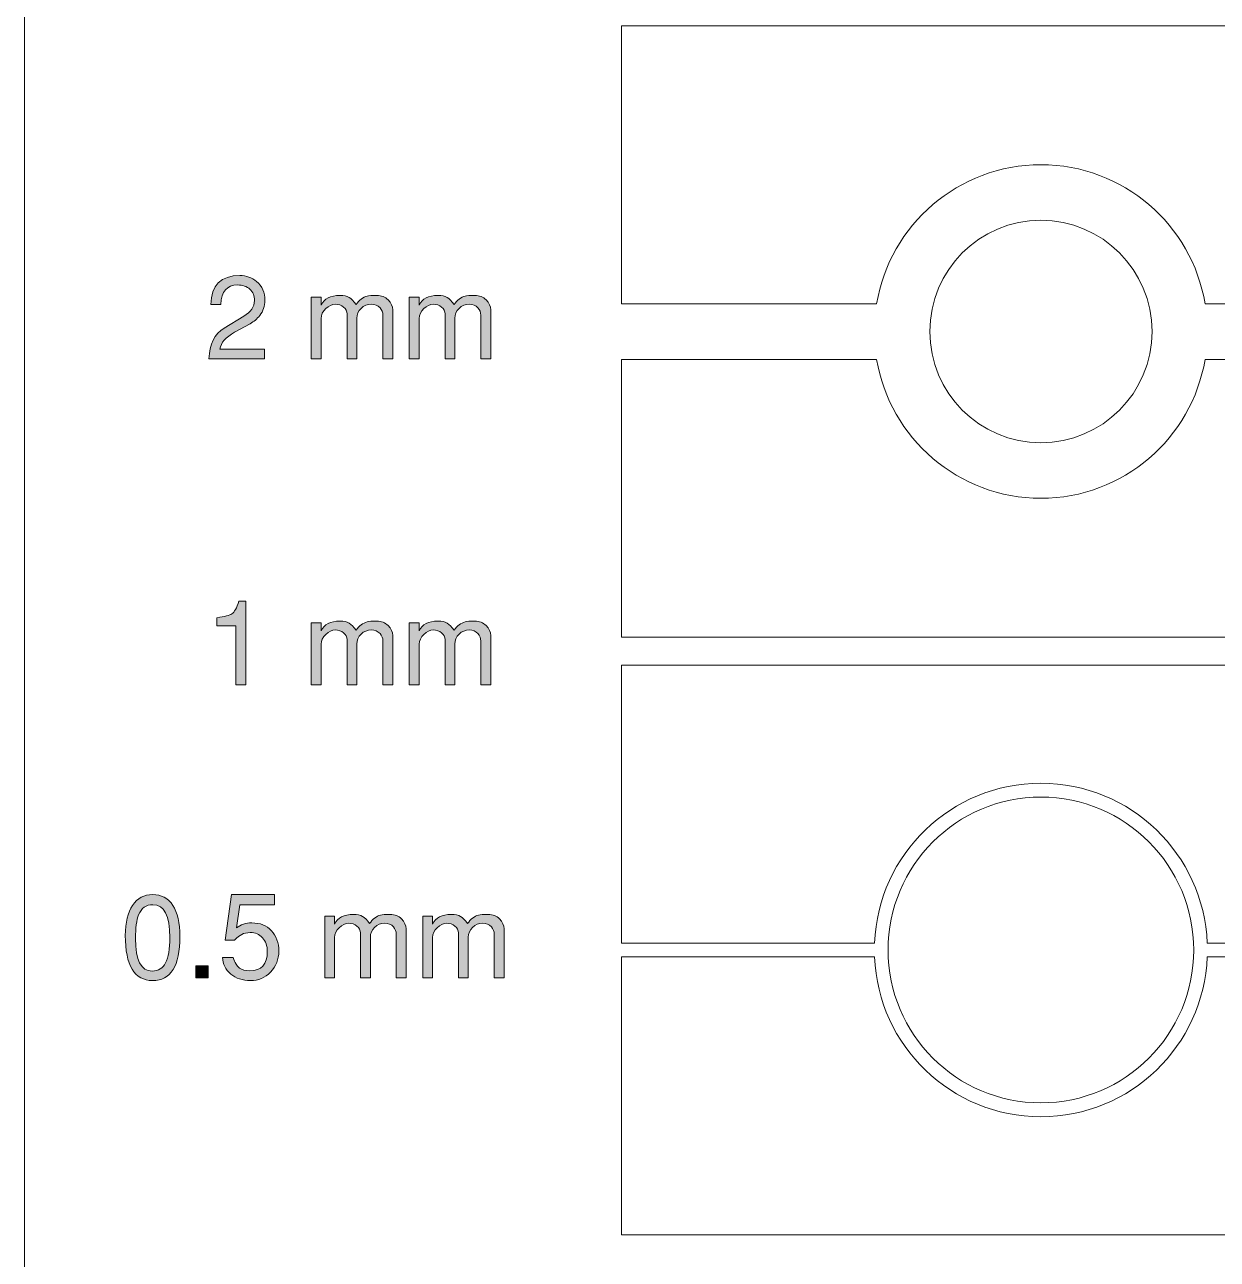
# Model space of a CAD drawing. Header units: inches. Extents: x 0.74 to 7.95, y -5.44 to -0.45.
# Drawn here: x 4.61 to 6.3, y -3.746 to -1.997 of the extents above; entities that cross this region are included whole.
import ezdxf

# ---------------------------------------------------------------- set-up
doc = ezdxf.new("R2010")
doc.units = ezdxf.units.IN
doc.header["$MEASUREMENT"] = 0
doc.layers.add('Layer 1', color=7, linetype='Continuous')

# ---------------------------------------------------------------- blocks, each defined once
blk = doc.blocks.new('block 51')
at = {"layer": 'Layer 1', "true_color": 0xed1f24}
h = blk.add_hatch(color=240, dxfattribs=at)
h.dxf.hatch_style = 2
edge = h.paths.add_edge_path()
edge.add_spline(control_points=[(4.9505, -2.3877), (4.9505, -2.3954), (4.948, -2.4024), (4.943, -2.4089), (4.9393, -2.4136), (4.9348, -2.4174), (4.9295, -2.4204), (4.9295, -2.4204), (4.9075, -2.4325), (4.9075, -2.4325), (4.8949, -2.4395), (4.888, -2.4475), (4.8866, -2.4564), (4.8866, -2.4564), (4.9496, -2.4564), (4.9496, -2.4564), (4.9496, -2.4564), (4.9496, -2.4704), (4.9496, -2.4704), (4.9496, -2.4704), (4.871, -2.4704), (4.871, -2.4704), (4.872, -2.4493), (4.8792, -2.4347), (4.8926, -2.4266), (4.8926, -2.4266), (4.9205, -2.4099), (4.9205, -2.4099), (4.9306, -2.4039), (4.9356, -2.3965), (4.9356, -2.3877), (4.9356, -2.3809), (4.9335, -2.3755), (4.9291, -2.3715), (4.9248, -2.3676), (4.9189, -2.3656), (4.9115, -2.3656), (4.8967, -2.3656), (4.8888, -2.3748), (4.8878, -2.3932), (4.8878, -2.3932), (4.8738, -2.3932), (4.8738, -2.3932), (4.8741, -2.3659), (4.8879, -2.3522), (4.915, -2.3522), (4.9239, -2.3522), (4.9317, -2.355), (4.9385, -2.3605), (4.9465, -2.3671), (4.9505, -2.3762), (4.9505, -2.3877)], knot_values=[0, 0, 0, 0, 1, 1, 1, 2, 2, 2, 3, 3, 3, 4, 4, 4, 5, 5, 5, 6, 6, 6, 7, 7, 7, 8, 8, 8, 9, 9, 9, 10, 10, 10, 11, 11, 11, 12, 12, 12, 13, 13, 13, 14, 14, 14, 15, 15, 15, 16, 16, 16, 17, 17, 17, 17], degree=3, periodic=1)
h = blk.add_hatch(color=240, dxfattribs=at)
h.dxf.hatch_style = 2
edge = h.paths.add_edge_path()
edge.add_spline(control_points=[(5.1315, -2.4704), (5.1315, -2.4704), (5.1175, -2.4704), (5.1175, -2.4704), (5.1175, -2.4704), (5.1175, -2.4085), (5.1175, -2.4085), (5.1175, -2.4045), (5.1161, -2.401), (5.1135, -2.3981), (5.1104, -2.3946), (5.1062, -2.3929), (5.1011, -2.3929), (5.0954, -2.3929), (5.0905, -2.3949), (5.0866, -2.3988), (5.0828, -2.4027), (5.0808, -2.4074), (5.0808, -2.4127), (5.0808, -2.4127), (5.0808, -2.4704), (5.0808, -2.4704), (5.0808, -2.4704), (5.0668, -2.4704), (5.0668, -2.4704), (5.0668, -2.4704), (5.0668, -2.4065), (5.0668, -2.4065), (5.0668, -2.4029), (5.0651, -2.3997), (5.0618, -2.397), (5.0585, -2.3942), (5.0546, -2.3929), (5.0501, -2.3929), (5.0455, -2.3929), (5.041, -2.395), (5.0366, -2.3991), (5.0323, -2.4033), (5.0301, -2.4079), (5.0301, -2.413), (5.0301, -2.413), (5.0301, -2.4704), (5.0301, -2.4704), (5.0301, -2.4704), (5.0161, -2.4704), (5.0161, -2.4704), (5.0161, -2.4704), (5.0161, -2.3829), (5.0161, -2.3829), (5.0161, -2.3829), (5.0301, -2.3829), (5.0301, -2.3829), (5.0301, -2.3829), (5.0301, -2.3942), (5.0301, -2.3942), (5.0344, -2.385), (5.0432, -2.3804), (5.0568, -2.3804), (5.0621, -2.3804), (5.0664, -2.3813), (5.0697, -2.3832), (5.073, -2.3851), (5.0762, -2.3885), (5.0795, -2.3934), (5.0841, -2.3871), (5.0894, -2.383), (5.0951, -2.3814), (5.0975, -2.3807), (5.1021, -2.3804), (5.1091, -2.3804), (5.1154, -2.3804), (5.1206, -2.3825), (5.125, -2.3868), (5.1293, -2.3911), (5.1315, -2.3958), (5.1315, -2.4009), (5.1315, -2.4009), (5.1315, -2.4704), (5.1315, -2.4704)], knot_values=[0, 0, 0, 0, 1, 1, 1, 2, 2, 2, 3, 3, 3, 4, 4, 4, 5, 5, 5, 6, 6, 6, 7, 7, 7, 8, 8, 8, 9, 9, 9, 10, 10, 10, 11, 11, 11, 12, 12, 12, 13, 13, 13, 14, 14, 14, 15, 15, 15, 16, 16, 16, 17, 17, 17, 18, 18, 18, 19, 19, 19, 20, 20, 20, 21, 21, 21, 22, 22, 22, 23, 23, 23, 24, 24, 24, 25, 25, 25, 26, 26, 26, 26], degree=3, periodic=1)
h = blk.add_hatch(color=240, dxfattribs=at)
h.dxf.hatch_style = 2
edge = h.paths.add_edge_path()
edge.add_spline(control_points=[(5.2703, -2.4704), (5.2703, -2.4704), (5.2563, -2.4704), (5.2563, -2.4704), (5.2563, -2.4704), (5.2563, -2.4085), (5.2563, -2.4085), (5.2563, -2.4045), (5.255, -2.401), (5.2523, -2.3981), (5.2492, -2.3946), (5.2451, -2.3929), (5.24, -2.3929), (5.2342, -2.3929), (5.2294, -2.3949), (5.2255, -2.3988), (5.2216, -2.4027), (5.2196, -2.4074), (5.2196, -2.4127), (5.2196, -2.4127), (5.2196, -2.4704), (5.2196, -2.4704), (5.2196, -2.4704), (5.2056, -2.4704), (5.2056, -2.4704), (5.2056, -2.4704), (5.2056, -2.4065), (5.2056, -2.4065), (5.2056, -2.4029), (5.204, -2.3997), (5.2006, -2.397), (5.1973, -2.3942), (5.1934, -2.3929), (5.189, -2.3929), (5.1843, -2.3929), (5.1798, -2.395), (5.1755, -2.3991), (5.1711, -2.4033), (5.169, -2.4079), (5.169, -2.413), (5.169, -2.413), (5.169, -2.4704), (5.169, -2.4704), (5.169, -2.4704), (5.155, -2.4704), (5.155, -2.4704), (5.155, -2.4704), (5.155, -2.3829), (5.155, -2.3829), (5.155, -2.3829), (5.169, -2.3829), (5.169, -2.3829), (5.169, -2.3829), (5.169, -2.3942), (5.169, -2.3942), (5.1732, -2.385), (5.1821, -2.3804), (5.1956, -2.3804), (5.201, -2.3804), (5.2053, -2.3813), (5.2086, -2.3832), (5.2118, -2.3851), (5.2151, -2.3885), (5.2183, -2.3934), (5.223, -2.3871), (5.2282, -2.383), (5.234, -2.3814), (5.2363, -2.3807), (5.241, -2.3804), (5.248, -2.3804), (5.2542, -2.3804), (5.2595, -2.3825), (5.2638, -2.3868), (5.2681, -2.3911), (5.2703, -2.3958), (5.2703, -2.4009), (5.2703, -2.4009), (5.2703, -2.4704), (5.2703, -2.4704)], knot_values=[0, 0, 0, 0, 1, 1, 1, 2, 2, 2, 3, 3, 3, 4, 4, 4, 5, 5, 5, 6, 6, 6, 7, 7, 7, 8, 8, 8, 9, 9, 9, 10, 10, 10, 11, 11, 11, 12, 12, 12, 13, 13, 13, 14, 14, 14, 15, 15, 15, 16, 16, 16, 17, 17, 17, 18, 18, 18, 19, 19, 19, 20, 20, 20, 21, 21, 21, 22, 22, 22, 23, 23, 23, 24, 24, 24, 25, 25, 25, 26, 26, 26, 26], degree=3, periodic=1)
at = {"layer": 'Layer 1', "lineweight": 0}
for points, knots in [([(4.9505, -2.3877), (4.9505, -2.3954), (4.948, -2.4024), (4.943, -2.4089), (4.9393, -2.4136), (4.9348, -2.4174), (4.9295, -2.4204), (4.9295, -2.4204), (4.9075, -2.4325), (4.9075, -2.4325), (4.8949, -2.4395), (4.888, -2.4475), (4.8866, -2.4564), (4.8866, -2.4564), (4.9496, -2.4564), (4.9496, -2.4564), (4.9496, -2.4564), (4.9496, -2.4704), (4.9496, -2.4704), (4.9496, -2.4704), (4.871, -2.4704), (4.871, -2.4704), (4.872, -2.4493), (4.8792, -2.4347), (4.8926, -2.4266), (4.8926, -2.4266), (4.9205, -2.4099), (4.9205, -2.4099), (4.9306, -2.4039), (4.9356, -2.3965), (4.9356, -2.3877), (4.9356, -2.3809), (4.9335, -2.3755), (4.9291, -2.3715), (4.9248, -2.3676), (4.9189, -2.3656), (4.9115, -2.3656), (4.8967, -2.3656), (4.8888, -2.3748), (4.8878, -2.3932), (4.8878, -2.3932), (4.8738, -2.3932), (4.8738, -2.3932), (4.8741, -2.3659), (4.8879, -2.3522), (4.915, -2.3522), (4.9239, -2.3522), (4.9317, -2.355), (4.9385, -2.3605), (4.9465, -2.3671), (4.9505, -2.3762), (4.9505, -2.3877)], [0, 0, 0, 0, 1, 1, 1, 2, 2, 2, 3, 3, 3, 4, 4, 4, 5, 5, 5, 6, 6, 6, 7, 7, 7, 8, 8, 8, 9, 9, 9, 10, 10, 10, 11, 11, 11, 12, 12, 12, 13, 13, 13, 14, 14, 14, 15, 15, 15, 16, 16, 16, 17, 17, 17, 17]), ([(5.1315, -2.4704), (5.1315, -2.4704), (5.1175, -2.4704), (5.1175, -2.4704), (5.1175, -2.4704), (5.1175, -2.4085), (5.1175, -2.4085), (5.1175, -2.4045), (5.1161, -2.401), (5.1135, -2.3981), (5.1104, -2.3946), (5.1062, -2.3929), (5.1011, -2.3929), (5.0954, -2.3929), (5.0905, -2.3949), (5.0866, -2.3988), (5.0828, -2.4027), (5.0808, -2.4074), (5.0808, -2.4127), (5.0808, -2.4127), (5.0808, -2.4704), (5.0808, -2.4704), (5.0808, -2.4704), (5.0668, -2.4704), (5.0668, -2.4704), (5.0668, -2.4704), (5.0668, -2.4065), (5.0668, -2.4065), (5.0668, -2.4029), (5.0651, -2.3997), (5.0618, -2.397), (5.0585, -2.3942), (5.0546, -2.3929), (5.0501, -2.3929), (5.0455, -2.3929), (5.041, -2.395), (5.0366, -2.3991), (5.0323, -2.4033), (5.0301, -2.4079), (5.0301, -2.413), (5.0301, -2.413), (5.0301, -2.4704), (5.0301, -2.4704), (5.0301, -2.4704), (5.0161, -2.4704), (5.0161, -2.4704), (5.0161, -2.4704), (5.0161, -2.3829), (5.0161, -2.3829), (5.0161, -2.3829), (5.0301, -2.3829), (5.0301, -2.3829), (5.0301, -2.3829), (5.0301, -2.3942), (5.0301, -2.3942), (5.0344, -2.385), (5.0432, -2.3804), (5.0568, -2.3804), (5.0621, -2.3804), (5.0664, -2.3813), (5.0697, -2.3832), (5.073, -2.3851), (5.0762, -2.3885), (5.0795, -2.3934), (5.0841, -2.3871), (5.0894, -2.383), (5.0951, -2.3814), (5.0975, -2.3807), (5.1021, -2.3804), (5.1091, -2.3804), (5.1154, -2.3804), (5.1206, -2.3825), (5.125, -2.3868), (5.1293, -2.3911), (5.1315, -2.3958), (5.1315, -2.4009), (5.1315, -2.4009), (5.1315, -2.4704), (5.1315, -2.4704)], [0, 0, 0, 0, 1, 1, 1, 2, 2, 2, 3, 3, 3, 4, 4, 4, 5, 5, 5, 6, 6, 6, 7, 7, 7, 8, 8, 8, 9, 9, 9, 10, 10, 10, 11, 11, 11, 12, 12, 12, 13, 13, 13, 14, 14, 14, 15, 15, 15, 16, 16, 16, 17, 17, 17, 18, 18, 18, 19, 19, 19, 20, 20, 20, 21, 21, 21, 22, 22, 22, 23, 23, 23, 24, 24, 24, 25, 25, 25, 26, 26, 26, 26]), ([(5.2703, -2.4704), (5.2703, -2.4704), (5.2563, -2.4704), (5.2563, -2.4704), (5.2563, -2.4704), (5.2563, -2.4085), (5.2563, -2.4085), (5.2563, -2.4045), (5.255, -2.401), (5.2523, -2.3981), (5.2492, -2.3946), (5.2451, -2.3929), (5.24, -2.3929), (5.2342, -2.3929), (5.2294, -2.3949), (5.2255, -2.3988), (5.2216, -2.4027), (5.2196, -2.4074), (5.2196, -2.4127), (5.2196, -2.4127), (5.2196, -2.4704), (5.2196, -2.4704), (5.2196, -2.4704), (5.2056, -2.4704), (5.2056, -2.4704), (5.2056, -2.4704), (5.2056, -2.4065), (5.2056, -2.4065), (5.2056, -2.4029), (5.204, -2.3997), (5.2006, -2.397), (5.1973, -2.3942), (5.1934, -2.3929), (5.189, -2.3929), (5.1843, -2.3929), (5.1798, -2.395), (5.1755, -2.3991), (5.1711, -2.4033), (5.169, -2.4079), (5.169, -2.413), (5.169, -2.413), (5.169, -2.4704), (5.169, -2.4704), (5.169, -2.4704), (5.155, -2.4704), (5.155, -2.4704), (5.155, -2.4704), (5.155, -2.3829), (5.155, -2.3829), (5.155, -2.3829), (5.169, -2.3829), (5.169, -2.3829), (5.169, -2.3829), (5.169, -2.3942), (5.169, -2.3942), (5.1732, -2.385), (5.1821, -2.3804), (5.1956, -2.3804), (5.201, -2.3804), (5.2053, -2.3813), (5.2086, -2.3832), (5.2118, -2.3851), (5.2151, -2.3885), (5.2183, -2.3934), (5.223, -2.3871), (5.2282, -2.383), (5.234, -2.3814), (5.2363, -2.3807), (5.241, -2.3804), (5.248, -2.3804), (5.2542, -2.3804), (5.2595, -2.3825), (5.2638, -2.3868), (5.2681, -2.3911), (5.2703, -2.3958), (5.2703, -2.4009), (5.2703, -2.4009), (5.2703, -2.4704), (5.2703, -2.4704)], [0, 0, 0, 0, 1, 1, 1, 2, 2, 2, 3, 3, 3, 4, 4, 4, 5, 5, 5, 6, 6, 6, 7, 7, 7, 8, 8, 8, 9, 9, 9, 10, 10, 10, 11, 11, 11, 12, 12, 12, 13, 13, 13, 14, 14, 14, 15, 15, 15, 16, 16, 16, 17, 17, 17, 18, 18, 18, 19, 19, 19, 20, 20, 20, 21, 21, 21, 22, 22, 22, 23, 23, 23, 24, 24, 24, 25, 25, 25, 26, 26, 26, 26])]:
    blk.add_open_spline(points, degree=3, knots=knots, dxfattribs=at)
blk = doc.blocks.new('block 50')
at = {"layer": 'Layer 1'}
blk.add_blockref('block 51', (0, 0), dxfattribs=at)
blk = doc.blocks.new('block 53')
at = {"layer": 'Layer 1', "true_color": 0xed1f24}
h = blk.add_hatch(color=240, dxfattribs=at)
h.dxf.hatch_style = 2
edge = h.paths.add_edge_path()
edge.add_spline(control_points=[(4.9233, -2.9317), (4.9233, -2.9317), (4.9093, -2.9317), (4.9093, -2.9317), (4.9093, -2.9317), (4.9093, -2.8484), (4.9093, -2.8484), (4.9093, -2.8484), (4.8825, -2.8484), (4.8825, -2.8484), (4.8825, -2.8484), (4.8825, -2.8369), (4.8825, -2.8369), (4.8936, -2.8352), (4.9006, -2.8334), (4.9036, -2.8314), (4.9072, -2.8288), (4.9105, -2.8229), (4.9136, -2.8136), (4.9136, -2.8136), (4.9233, -2.8136), (4.9233, -2.8136), (4.9233, -2.8136), (4.9233, -2.9317), (4.9233, -2.9317)], knot_values=[0, 0, 0, 0, 1, 1, 1, 2, 2, 2, 3, 3, 3, 4, 4, 4, 5, 5, 5, 6, 6, 6, 7, 7, 7, 8, 8, 8, 8], degree=3, periodic=1)
h = blk.add_hatch(color=240, dxfattribs=at)
h.dxf.hatch_style = 2
edge = h.paths.add_edge_path()
edge.add_spline(control_points=[(5.1315, -2.9317), (5.1315, -2.9317), (5.1175, -2.9317), (5.1175, -2.9317), (5.1175, -2.9317), (5.1175, -2.8699), (5.1175, -2.8699), (5.1175, -2.8659), (5.1161, -2.8624), (5.1135, -2.8594), (5.1104, -2.8559), (5.1062, -2.8542), (5.1011, -2.8542), (5.0954, -2.8542), (5.0905, -2.8562), (5.0866, -2.8601), (5.0828, -2.8641), (5.0808, -2.8687), (5.0808, -2.8741), (5.0808, -2.8741), (5.0808, -2.9317), (5.0808, -2.9317), (5.0808, -2.9317), (5.0668, -2.9317), (5.0668, -2.9317), (5.0668, -2.9317), (5.0668, -2.8679), (5.0668, -2.8679), (5.0668, -2.8642), (5.0651, -2.861), (5.0618, -2.8583), (5.0585, -2.8556), (5.0546, -2.8542), (5.0501, -2.8542), (5.0455, -2.8542), (5.041, -2.8563), (5.0366, -2.8605), (5.0323, -2.8646), (5.0301, -2.8692), (5.0301, -2.8743), (5.0301, -2.8743), (5.0301, -2.9317), (5.0301, -2.9317), (5.0301, -2.9317), (5.0161, -2.9317), (5.0161, -2.9317), (5.0161, -2.9317), (5.0161, -2.8442), (5.0161, -2.8442), (5.0161, -2.8442), (5.0301, -2.8442), (5.0301, -2.8442), (5.0301, -2.8442), (5.0301, -2.8556), (5.0301, -2.8556), (5.0344, -2.8463), (5.0432, -2.8417), (5.0568, -2.8417), (5.0621, -2.8417), (5.0664, -2.8427), (5.0697, -2.8446), (5.073, -2.8464), (5.0762, -2.8498), (5.0795, -2.8547), (5.0841, -2.8484), (5.0894, -2.8444), (5.0951, -2.8427), (5.0975, -2.8421), (5.1021, -2.8417), (5.1091, -2.8417), (5.1154, -2.8417), (5.1206, -2.8439), (5.125, -2.8481), (5.1293, -2.8524), (5.1315, -2.8571), (5.1315, -2.8622), (5.1315, -2.8622), (5.1315, -2.9317), (5.1315, -2.9317)], knot_values=[0, 0, 0, 0, 1, 1, 1, 2, 2, 2, 3, 3, 3, 4, 4, 4, 5, 5, 5, 6, 6, 6, 7, 7, 7, 8, 8, 8, 9, 9, 9, 10, 10, 10, 11, 11, 11, 12, 12, 12, 13, 13, 13, 14, 14, 14, 15, 15, 15, 16, 16, 16, 17, 17, 17, 18, 18, 18, 19, 19, 19, 20, 20, 20, 21, 21, 21, 22, 22, 22, 23, 23, 23, 24, 24, 24, 25, 25, 25, 26, 26, 26, 26], degree=3, periodic=1)
h = blk.add_hatch(color=240, dxfattribs=at)
h.dxf.hatch_style = 2
edge = h.paths.add_edge_path()
edge.add_spline(control_points=[(5.2703, -2.9317), (5.2703, -2.9317), (5.2563, -2.9317), (5.2563, -2.9317), (5.2563, -2.9317), (5.2563, -2.8699), (5.2563, -2.8699), (5.2563, -2.8659), (5.255, -2.8624), (5.2523, -2.8594), (5.2492, -2.8559), (5.2451, -2.8542), (5.24, -2.8542), (5.2342, -2.8542), (5.2294, -2.8562), (5.2255, -2.8601), (5.2216, -2.8641), (5.2196, -2.8687), (5.2196, -2.8741), (5.2196, -2.8741), (5.2196, -2.9317), (5.2196, -2.9317), (5.2196, -2.9317), (5.2056, -2.9317), (5.2056, -2.9317), (5.2056, -2.9317), (5.2056, -2.8679), (5.2056, -2.8679), (5.2056, -2.8642), (5.204, -2.861), (5.2006, -2.8583), (5.1973, -2.8556), (5.1934, -2.8542), (5.189, -2.8542), (5.1843, -2.8542), (5.1798, -2.8563), (5.1755, -2.8605), (5.1711, -2.8646), (5.169, -2.8692), (5.169, -2.8743), (5.169, -2.8743), (5.169, -2.9317), (5.169, -2.9317), (5.169, -2.9317), (5.155, -2.9317), (5.155, -2.9317), (5.155, -2.9317), (5.155, -2.8442), (5.155, -2.8442), (5.155, -2.8442), (5.169, -2.8442), (5.169, -2.8442), (5.169, -2.8442), (5.169, -2.8556), (5.169, -2.8556), (5.1732, -2.8463), (5.1821, -2.8417), (5.1956, -2.8417), (5.201, -2.8417), (5.2053, -2.8427), (5.2086, -2.8446), (5.2118, -2.8464), (5.2151, -2.8498), (5.2183, -2.8547), (5.223, -2.8484), (5.2282, -2.8444), (5.234, -2.8427), (5.2363, -2.8421), (5.241, -2.8417), (5.248, -2.8417), (5.2542, -2.8417), (5.2595, -2.8439), (5.2638, -2.8481), (5.2681, -2.8524), (5.2703, -2.8571), (5.2703, -2.8622), (5.2703, -2.8622), (5.2703, -2.9317), (5.2703, -2.9317)], knot_values=[0, 0, 0, 0, 1, 1, 1, 2, 2, 2, 3, 3, 3, 4, 4, 4, 5, 5, 5, 6, 6, 6, 7, 7, 7, 8, 8, 8, 9, 9, 9, 10, 10, 10, 11, 11, 11, 12, 12, 12, 13, 13, 13, 14, 14, 14, 15, 15, 15, 16, 16, 16, 17, 17, 17, 18, 18, 18, 19, 19, 19, 20, 20, 20, 21, 21, 21, 22, 22, 22, 23, 23, 23, 24, 24, 24, 25, 25, 25, 26, 26, 26, 26], degree=3, periodic=1)
at = {"layer": 'Layer 1', "lineweight": 0}
for points, knots in [([(4.9233, -2.9317), (4.9233, -2.9317), (4.9093, -2.9317), (4.9093, -2.9317), (4.9093, -2.9317), (4.9093, -2.8484), (4.9093, -2.8484), (4.9093, -2.8484), (4.8825, -2.8484), (4.8825, -2.8484), (4.8825, -2.8484), (4.8825, -2.8369), (4.8825, -2.8369), (4.8936, -2.8352), (4.9006, -2.8334), (4.9036, -2.8314), (4.9072, -2.8288), (4.9105, -2.8229), (4.9136, -2.8136), (4.9136, -2.8136), (4.9233, -2.8136), (4.9233, -2.8136), (4.9233, -2.8136), (4.9233, -2.9317), (4.9233, -2.9317)], [0, 0, 0, 0, 1, 1, 1, 2, 2, 2, 3, 3, 3, 4, 4, 4, 5, 5, 5, 6, 6, 6, 7, 7, 7, 8, 8, 8, 8]), ([(5.1315, -2.9317), (5.1315, -2.9317), (5.1175, -2.9317), (5.1175, -2.9317), (5.1175, -2.9317), (5.1175, -2.8699), (5.1175, -2.8699), (5.1175, -2.8659), (5.1161, -2.8624), (5.1135, -2.8594), (5.1104, -2.8559), (5.1062, -2.8542), (5.1011, -2.8542), (5.0954, -2.8542), (5.0905, -2.8562), (5.0866, -2.8601), (5.0828, -2.8641), (5.0808, -2.8687), (5.0808, -2.8741), (5.0808, -2.8741), (5.0808, -2.9317), (5.0808, -2.9317), (5.0808, -2.9317), (5.0668, -2.9317), (5.0668, -2.9317), (5.0668, -2.9317), (5.0668, -2.8679), (5.0668, -2.8679), (5.0668, -2.8642), (5.0651, -2.861), (5.0618, -2.8583), (5.0585, -2.8556), (5.0546, -2.8542), (5.0501, -2.8542), (5.0455, -2.8542), (5.041, -2.8563), (5.0366, -2.8605), (5.0323, -2.8646), (5.0301, -2.8692), (5.0301, -2.8743), (5.0301, -2.8743), (5.0301, -2.9317), (5.0301, -2.9317), (5.0301, -2.9317), (5.0161, -2.9317), (5.0161, -2.9317), (5.0161, -2.9317), (5.0161, -2.8442), (5.0161, -2.8442), (5.0161, -2.8442), (5.0301, -2.8442), (5.0301, -2.8442), (5.0301, -2.8442), (5.0301, -2.8556), (5.0301, -2.8556), (5.0344, -2.8463), (5.0432, -2.8417), (5.0568, -2.8417), (5.0621, -2.8417), (5.0664, -2.8427), (5.0697, -2.8446), (5.073, -2.8464), (5.0762, -2.8498), (5.0795, -2.8547), (5.0841, -2.8484), (5.0894, -2.8444), (5.0951, -2.8427), (5.0975, -2.8421), (5.1021, -2.8417), (5.1091, -2.8417), (5.1154, -2.8417), (5.1206, -2.8439), (5.125, -2.8481), (5.1293, -2.8524), (5.1315, -2.8571), (5.1315, -2.8622), (5.1315, -2.8622), (5.1315, -2.9317), (5.1315, -2.9317)], [0, 0, 0, 0, 1, 1, 1, 2, 2, 2, 3, 3, 3, 4, 4, 4, 5, 5, 5, 6, 6, 6, 7, 7, 7, 8, 8, 8, 9, 9, 9, 10, 10, 10, 11, 11, 11, 12, 12, 12, 13, 13, 13, 14, 14, 14, 15, 15, 15, 16, 16, 16, 17, 17, 17, 18, 18, 18, 19, 19, 19, 20, 20, 20, 21, 21, 21, 22, 22, 22, 23, 23, 23, 24, 24, 24, 25, 25, 25, 26, 26, 26, 26]), ([(5.2703, -2.9317), (5.2703, -2.9317), (5.2563, -2.9317), (5.2563, -2.9317), (5.2563, -2.9317), (5.2563, -2.8699), (5.2563, -2.8699), (5.2563, -2.8659), (5.255, -2.8624), (5.2523, -2.8594), (5.2492, -2.8559), (5.2451, -2.8542), (5.24, -2.8542), (5.2342, -2.8542), (5.2294, -2.8562), (5.2255, -2.8601), (5.2216, -2.8641), (5.2196, -2.8687), (5.2196, -2.8741), (5.2196, -2.8741), (5.2196, -2.9317), (5.2196, -2.9317), (5.2196, -2.9317), (5.2056, -2.9317), (5.2056, -2.9317), (5.2056, -2.9317), (5.2056, -2.8679), (5.2056, -2.8679), (5.2056, -2.8642), (5.204, -2.861), (5.2006, -2.8583), (5.1973, -2.8556), (5.1934, -2.8542), (5.189, -2.8542), (5.1843, -2.8542), (5.1798, -2.8563), (5.1755, -2.8605), (5.1711, -2.8646), (5.169, -2.8692), (5.169, -2.8743), (5.169, -2.8743), (5.169, -2.9317), (5.169, -2.9317), (5.169, -2.9317), (5.155, -2.9317), (5.155, -2.9317), (5.155, -2.9317), (5.155, -2.8442), (5.155, -2.8442), (5.155, -2.8442), (5.169, -2.8442), (5.169, -2.8442), (5.169, -2.8442), (5.169, -2.8556), (5.169, -2.8556), (5.1732, -2.8463), (5.1821, -2.8417), (5.1956, -2.8417), (5.201, -2.8417), (5.2053, -2.8427), (5.2086, -2.8446), (5.2118, -2.8464), (5.2151, -2.8498), (5.2183, -2.8547), (5.223, -2.8484), (5.2282, -2.8444), (5.234, -2.8427), (5.2363, -2.8421), (5.241, -2.8417), (5.248, -2.8417), (5.2542, -2.8417), (5.2595, -2.8439), (5.2638, -2.8481), (5.2681, -2.8524), (5.2703, -2.8571), (5.2703, -2.8622), (5.2703, -2.8622), (5.2703, -2.9317), (5.2703, -2.9317)], [0, 0, 0, 0, 1, 1, 1, 2, 2, 2, 3, 3, 3, 4, 4, 4, 5, 5, 5, 6, 6, 6, 7, 7, 7, 8, 8, 8, 9, 9, 9, 10, 10, 10, 11, 11, 11, 12, 12, 12, 13, 13, 13, 14, 14, 14, 15, 15, 15, 16, 16, 16, 17, 17, 17, 18, 18, 18, 19, 19, 19, 20, 20, 20, 21, 21, 21, 22, 22, 22, 23, 23, 23, 24, 24, 24, 25, 25, 25, 26, 26, 26, 26])]:
    blk.add_open_spline(points, degree=3, knots=knots, dxfattribs=at)
blk = doc.blocks.new('block 52')
at = {"layer": 'Layer 1'}
blk.add_blockref('block 53', (0, 0), dxfattribs=at)
blk = doc.blocks.new('block 55')
at = {"layer": 'Layer 1', "true_color": 0xed1f24}
h = blk.add_hatch(color=240, dxfattribs=at)
h.dxf.hatch_style = 2
edge = h.paths.add_edge_path()
edge.add_spline(control_points=[(4.83, -3.2885), (4.83, -3.33), (4.8171, -3.3508), (4.7913, -3.3508), (4.7655, -3.3508), (4.7526, -3.3295), (4.7526, -3.2868), (4.7526, -3.2687), (4.7561, -3.2545), (4.763, -3.2443), (4.7699, -3.2341), (4.7793, -3.229), (4.7913, -3.229), (4.8038, -3.229), (4.8133, -3.2341), (4.82, -3.2443), (4.8266, -3.2545), (4.83, -3.2692), (4.83, -3.2885)], knot_values=[0, 0, 0, 0, 1, 1, 1, 2, 2, 2, 3, 3, 3, 4, 4, 4, 5, 5, 5, 6, 6, 6, 6], degree=3, periodic=1)
edge = h.paths.add_edge_path()
edge.add_spline(control_points=[(4.8156, -3.29), (4.8156, -3.2589), (4.8077, -3.2433), (4.7918, -3.2433), (4.7821, -3.2433), (4.7754, -3.2481), (4.7715, -3.2578), (4.7685, -3.2652), (4.767, -3.2763), (4.767, -3.291), (4.767, -3.322), (4.7749, -3.3374), (4.7908, -3.3373), (4.7994, -3.3372), (4.8057, -3.3333), (4.8096, -3.3257), (4.8136, -3.3181), (4.8156, -3.3062), (4.8156, -3.29)], knot_values=[0, 0, 0, 0, 1, 1, 1, 2, 2, 2, 3, 3, 3, 4, 4, 4, 5, 5, 5, 6, 6, 6, 6], degree=3, periodic=1)
h = blk.add_hatch(color=240, dxfattribs=at)
h.dxf.hatch_style = 2
edge = h.paths.add_edge_path()
edge.add_spline(control_points=[(4.9701, -3.3093), (4.9701, -3.3208), (4.9662, -3.3307), (4.9584, -3.3387), (4.9506, -3.3468), (4.9411, -3.3508), (4.93, -3.3508), (4.9188, -3.3508), (4.9094, -3.3477), (4.902, -3.3415), (4.8945, -3.3352), (4.8906, -3.3275), (4.8903, -3.3181), (4.8903, -3.3181), (4.9053, -3.3181), (4.9053, -3.3181), (4.9079, -3.3255), (4.9108, -3.3304), (4.9142, -3.333), (4.9176, -3.3357), (4.9225, -3.337), (4.9288, -3.337), (4.9455, -3.337), (4.9538, -3.3279), (4.9538, -3.3096), (4.9538, -3.3016), (4.9515, -3.2952), (4.947, -3.2902), (4.9424, -3.2853), (4.9366, -3.2828), (4.9296, -3.2828), (4.9249, -3.2828), (4.9208, -3.2837), (4.9175, -3.2855), (4.9148, -3.2868), (4.9114, -3.2895), (4.9073, -3.2935), (4.9073, -3.2935), (4.894, -3.2935), (4.894, -3.2935), (4.894, -3.2935), (4.903, -3.229), (4.903, -3.229), (4.903, -3.229), (4.9641, -3.229), (4.9641, -3.229), (4.9641, -3.229), (4.9641, -3.2436), (4.9641, -3.2436), (4.9641, -3.2436), (4.9149, -3.2436), (4.9149, -3.2436), (4.9149, -3.2436), (4.9102, -3.2763), (4.9102, -3.2763), (4.9159, -3.2715), (4.9232, -3.2691), (4.932, -3.2691), (4.9434, -3.2691), (4.9527, -3.2728), (4.9596, -3.2802), (4.9666, -3.2876), (4.9701, -3.2973), (4.9701, -3.3093)], knot_values=[0, 0, 0, 0, 1, 1, 1, 2, 2, 2, 3, 3, 3, 4, 4, 4, 5, 5, 5, 6, 6, 6, 7, 7, 7, 8, 8, 8, 9, 9, 9, 10, 10, 10, 11, 11, 11, 12, 12, 12, 13, 13, 13, 14, 14, 14, 15, 15, 15, 16, 16, 16, 17, 17, 17, 18, 18, 18, 19, 19, 19, 20, 20, 20, 21, 21, 21, 21], degree=3, periodic=1)
h = blk.add_hatch(color=240, dxfattribs=at)
h.dxf.hatch_style = 2
edge = h.paths.add_edge_path()
edge.add_spline(control_points=[(5.1505, -3.3471), (5.1505, -3.3471), (5.1365, -3.3471), (5.1365, -3.3471), (5.1365, -3.3471), (5.1365, -3.2853), (5.1365, -3.2853), (5.1365, -3.2813), (5.1351, -3.2778), (5.1325, -3.2748), (5.1294, -3.2713), (5.1253, -3.2696), (5.1202, -3.2696), (5.1144, -3.2696), (5.1095, -3.2716), (5.1057, -3.2755), (5.1018, -3.2795), (5.0998, -3.2841), (5.0998, -3.2895), (5.0998, -3.2895), (5.0998, -3.3471), (5.0998, -3.3471), (5.0998, -3.3471), (5.0858, -3.3471), (5.0858, -3.3471), (5.0858, -3.3471), (5.0858, -3.2833), (5.0858, -3.2833), (5.0858, -3.2796), (5.0841, -3.2764), (5.0808, -3.2737), (5.0775, -3.271), (5.0736, -3.2696), (5.0691, -3.2696), (5.0645, -3.2696), (5.06, -3.2717), (5.0557, -3.2759), (5.0513, -3.28), (5.0491, -3.2846), (5.0491, -3.2897), (5.0491, -3.2897), (5.0491, -3.3471), (5.0491, -3.3471), (5.0491, -3.3471), (5.0351, -3.3471), (5.0351, -3.3471), (5.0351, -3.3471), (5.0351, -3.2596), (5.0351, -3.2596), (5.0351, -3.2596), (5.0491, -3.2596), (5.0491, -3.2596), (5.0491, -3.2596), (5.0491, -3.271), (5.0491, -3.271), (5.0534, -3.2617), (5.0623, -3.2571), (5.0758, -3.2571), (5.0811, -3.2571), (5.0855, -3.2581), (5.0887, -3.26), (5.092, -3.2619), (5.0953, -3.2652), (5.0985, -3.2701), (5.1031, -3.2638), (5.1084, -3.2598), (5.1141, -3.2581), (5.1165, -3.2575), (5.1211, -3.2571), (5.1281, -3.2571), (5.1344, -3.2571), (5.1396, -3.2593), (5.144, -3.2635), (5.1483, -3.2678), (5.1505, -3.2725), (5.1505, -3.2776), (5.1505, -3.2776), (5.1505, -3.3471), (5.1505, -3.3471)], knot_values=[0, 0, 0, 0, 1, 1, 1, 2, 2, 2, 3, 3, 3, 4, 4, 4, 5, 5, 5, 6, 6, 6, 7, 7, 7, 8, 8, 8, 9, 9, 9, 10, 10, 10, 11, 11, 11, 12, 12, 12, 13, 13, 13, 14, 14, 14, 15, 15, 15, 16, 16, 16, 17, 17, 17, 18, 18, 18, 19, 19, 19, 20, 20, 20, 21, 21, 21, 22, 22, 22, 23, 23, 23, 24, 24, 24, 25, 25, 25, 26, 26, 26, 26], degree=3, periodic=1)
h = blk.add_hatch(color=240, dxfattribs=at)
h.dxf.hatch_style = 2
edge = h.paths.add_edge_path()
edge.add_spline(control_points=[(5.2893, -3.3471), (5.2893, -3.3471), (5.2753, -3.3471), (5.2753, -3.3471), (5.2753, -3.3471), (5.2753, -3.2853), (5.2753, -3.2853), (5.2753, -3.2813), (5.274, -3.2778), (5.2713, -3.2748), (5.2682, -3.2713), (5.2641, -3.2696), (5.259, -3.2696), (5.2532, -3.2696), (5.2484, -3.2716), (5.2445, -3.2755), (5.2406, -3.2795), (5.2386, -3.2841), (5.2386, -3.2895), (5.2386, -3.2895), (5.2386, -3.3471), (5.2386, -3.3471), (5.2386, -3.3471), (5.2246, -3.3471), (5.2246, -3.3471), (5.2246, -3.3471), (5.2246, -3.2833), (5.2246, -3.2833), (5.2246, -3.2796), (5.223, -3.2764), (5.2196, -3.2737), (5.2163, -3.271), (5.2124, -3.2696), (5.208, -3.2696), (5.2033, -3.2696), (5.1988, -3.2717), (5.1945, -3.2759), (5.1901, -3.28), (5.188, -3.2846), (5.188, -3.2897), (5.188, -3.2897), (5.188, -3.3471), (5.188, -3.3471), (5.188, -3.3471), (5.174, -3.3471), (5.174, -3.3471), (5.174, -3.3471), (5.174, -3.2596), (5.174, -3.2596), (5.174, -3.2596), (5.188, -3.2596), (5.188, -3.2596), (5.188, -3.2596), (5.188, -3.271), (5.188, -3.271), (5.1922, -3.2617), (5.2011, -3.2571), (5.2146, -3.2571), (5.22, -3.2571), (5.2243, -3.2581), (5.2276, -3.26), (5.2308, -3.2619), (5.2341, -3.2652), (5.2373, -3.2701), (5.242, -3.2638), (5.2472, -3.2598), (5.253, -3.2581), (5.2553, -3.2575), (5.26, -3.2571), (5.267, -3.2571), (5.2732, -3.2571), (5.2785, -3.2593), (5.2828, -3.2635), (5.2871, -3.2678), (5.2893, -3.2725), (5.2893, -3.2776), (5.2893, -3.2776), (5.2893, -3.3471), (5.2893, -3.3471)], knot_values=[0, 0, 0, 0, 1, 1, 1, 2, 2, 2, 3, 3, 3, 4, 4, 4, 5, 5, 5, 6, 6, 6, 7, 7, 7, 8, 8, 8, 9, 9, 9, 10, 10, 10, 11, 11, 11, 12, 12, 12, 13, 13, 13, 14, 14, 14, 15, 15, 15, 16, 16, 16, 17, 17, 17, 18, 18, 18, 19, 19, 19, 20, 20, 20, 21, 21, 21, 22, 22, 22, 23, 23, 23, 24, 24, 24, 25, 25, 25, 26, 26, 26, 26], degree=3, periodic=1)
h = blk.add_hatch(color=240, dxfattribs=at)
h.dxf.hatch_style = 2
h.paths.add_polyline_path([(4.8698, -3.3471), (4.8525, -3.3471), (4.8525, -3.33), (4.8698, -3.33)])
at = {"layer": 'Layer 1', "lineweight": 0}
blk.add_lwpolyline([(4.8698, -3.3471), (4.8525, -3.3471), (4.8525, -3.33), (4.8698, -3.33), (4.8698, -3.3471)], dxfattribs=at)
for points, knots in [([(4.83, -3.2885), (4.83, -3.33), (4.8171, -3.3508), (4.7913, -3.3508), (4.7655, -3.3508), (4.7526, -3.3295), (4.7526, -3.2868), (4.7526, -3.2687), (4.7561, -3.2545), (4.763, -3.2443), (4.7699, -3.2341), (4.7793, -3.229), (4.7913, -3.229), (4.8038, -3.229), (4.8133, -3.2341), (4.82, -3.2443), (4.8266, -3.2545), (4.83, -3.2692), (4.83, -3.2885)], [0, 0, 0, 0, 1, 1, 1, 2, 2, 2, 3, 3, 3, 4, 4, 4, 5, 5, 5, 6, 6, 6, 6]), ([(4.9701, -3.3093), (4.9701, -3.3208), (4.9662, -3.3307), (4.9584, -3.3387), (4.9506, -3.3468), (4.9411, -3.3508), (4.93, -3.3508), (4.9188, -3.3508), (4.9094, -3.3477), (4.902, -3.3415), (4.8945, -3.3352), (4.8906, -3.3275), (4.8903, -3.3181), (4.8903, -3.3181), (4.9053, -3.3181), (4.9053, -3.3181), (4.9079, -3.3255), (4.9108, -3.3304), (4.9142, -3.333), (4.9176, -3.3357), (4.9225, -3.337), (4.9288, -3.337), (4.9455, -3.337), (4.9538, -3.3279), (4.9538, -3.3096), (4.9538, -3.3016), (4.9515, -3.2952), (4.947, -3.2902), (4.9424, -3.2853), (4.9366, -3.2828), (4.9296, -3.2828), (4.9249, -3.2828), (4.9208, -3.2837), (4.9175, -3.2855), (4.9148, -3.2868), (4.9114, -3.2895), (4.9073, -3.2935), (4.9073, -3.2935), (4.894, -3.2935), (4.894, -3.2935), (4.894, -3.2935), (4.903, -3.229), (4.903, -3.229), (4.903, -3.229), (4.9641, -3.229), (4.9641, -3.229), (4.9641, -3.229), (4.9641, -3.2436), (4.9641, -3.2436), (4.9641, -3.2436), (4.9149, -3.2436), (4.9149, -3.2436), (4.9149, -3.2436), (4.9102, -3.2763), (4.9102, -3.2763), (4.9159, -3.2715), (4.9232, -3.2691), (4.932, -3.2691), (4.9434, -3.2691), (4.9527, -3.2728), (4.9596, -3.2802), (4.9666, -3.2876), (4.9701, -3.2973), (4.9701, -3.3093)], [0, 0, 0, 0, 1, 1, 1, 2, 2, 2, 3, 3, 3, 4, 4, 4, 5, 5, 5, 6, 6, 6, 7, 7, 7, 8, 8, 8, 9, 9, 9, 10, 10, 10, 11, 11, 11, 12, 12, 12, 13, 13, 13, 14, 14, 14, 15, 15, 15, 16, 16, 16, 17, 17, 17, 18, 18, 18, 19, 19, 19, 20, 20, 20, 21, 21, 21, 21]), ([(4.8156, -3.29), (4.8156, -3.2589), (4.8077, -3.2433), (4.7918, -3.2433), (4.7821, -3.2433), (4.7754, -3.2481), (4.7715, -3.2578), (4.7685, -3.2652), (4.767, -3.2763), (4.767, -3.291), (4.767, -3.322), (4.7749, -3.3374), (4.7908, -3.3373), (4.7994, -3.3372), (4.8057, -3.3333), (4.8096, -3.3257), (4.8136, -3.3181), (4.8156, -3.3062), (4.8156, -3.29)], [0, 0, 0, 0, 1, 1, 1, 2, 2, 2, 3, 3, 3, 4, 4, 4, 5, 5, 5, 6, 6, 6, 6]), ([(5.1505, -3.3471), (5.1505, -3.3471), (5.1365, -3.3471), (5.1365, -3.3471), (5.1365, -3.3471), (5.1365, -3.2853), (5.1365, -3.2853), (5.1365, -3.2813), (5.1351, -3.2778), (5.1325, -3.2748), (5.1294, -3.2713), (5.1253, -3.2696), (5.1202, -3.2696), (5.1144, -3.2696), (5.1095, -3.2716), (5.1057, -3.2755), (5.1018, -3.2795), (5.0998, -3.2841), (5.0998, -3.2895), (5.0998, -3.2895), (5.0998, -3.3471), (5.0998, -3.3471), (5.0998, -3.3471), (5.0858, -3.3471), (5.0858, -3.3471), (5.0858, -3.3471), (5.0858, -3.2833), (5.0858, -3.2833), (5.0858, -3.2796), (5.0841, -3.2764), (5.0808, -3.2737), (5.0775, -3.271), (5.0736, -3.2696), (5.0691, -3.2696), (5.0645, -3.2696), (5.06, -3.2717), (5.0557, -3.2759), (5.0513, -3.28), (5.0491, -3.2846), (5.0491, -3.2897), (5.0491, -3.2897), (5.0491, -3.3471), (5.0491, -3.3471), (5.0491, -3.3471), (5.0351, -3.3471), (5.0351, -3.3471), (5.0351, -3.3471), (5.0351, -3.2596), (5.0351, -3.2596), (5.0351, -3.2596), (5.0491, -3.2596), (5.0491, -3.2596), (5.0491, -3.2596), (5.0491, -3.271), (5.0491, -3.271), (5.0534, -3.2617), (5.0623, -3.2571), (5.0758, -3.2571), (5.0811, -3.2571), (5.0855, -3.2581), (5.0887, -3.26), (5.092, -3.2619), (5.0953, -3.2652), (5.0985, -3.2701), (5.1031, -3.2638), (5.1084, -3.2598), (5.1141, -3.2581), (5.1165, -3.2575), (5.1211, -3.2571), (5.1281, -3.2571), (5.1344, -3.2571), (5.1396, -3.2593), (5.144, -3.2635), (5.1483, -3.2678), (5.1505, -3.2725), (5.1505, -3.2776), (5.1505, -3.2776), (5.1505, -3.3471), (5.1505, -3.3471)], [0, 0, 0, 0, 1, 1, 1, 2, 2, 2, 3, 3, 3, 4, 4, 4, 5, 5, 5, 6, 6, 6, 7, 7, 7, 8, 8, 8, 9, 9, 9, 10, 10, 10, 11, 11, 11, 12, 12, 12, 13, 13, 13, 14, 14, 14, 15, 15, 15, 16, 16, 16, 17, 17, 17, 18, 18, 18, 19, 19, 19, 20, 20, 20, 21, 21, 21, 22, 22, 22, 23, 23, 23, 24, 24, 24, 25, 25, 25, 26, 26, 26, 26]), ([(5.2893, -3.3471), (5.2893, -3.3471), (5.2753, -3.3471), (5.2753, -3.3471), (5.2753, -3.3471), (5.2753, -3.2853), (5.2753, -3.2853), (5.2753, -3.2813), (5.274, -3.2778), (5.2713, -3.2748), (5.2682, -3.2713), (5.2641, -3.2696), (5.259, -3.2696), (5.2532, -3.2696), (5.2484, -3.2716), (5.2445, -3.2755), (5.2406, -3.2795), (5.2386, -3.2841), (5.2386, -3.2895), (5.2386, -3.2895), (5.2386, -3.3471), (5.2386, -3.3471), (5.2386, -3.3471), (5.2246, -3.3471), (5.2246, -3.3471), (5.2246, -3.3471), (5.2246, -3.2833), (5.2246, -3.2833), (5.2246, -3.2796), (5.223, -3.2764), (5.2196, -3.2737), (5.2163, -3.271), (5.2124, -3.2696), (5.208, -3.2696), (5.2033, -3.2696), (5.1988, -3.2717), (5.1945, -3.2759), (5.1901, -3.28), (5.188, -3.2846), (5.188, -3.2897), (5.188, -3.2897), (5.188, -3.3471), (5.188, -3.3471), (5.188, -3.3471), (5.174, -3.3471), (5.174, -3.3471), (5.174, -3.3471), (5.174, -3.2596), (5.174, -3.2596), (5.174, -3.2596), (5.188, -3.2596), (5.188, -3.2596), (5.188, -3.2596), (5.188, -3.271), (5.188, -3.271), (5.1922, -3.2617), (5.2011, -3.2571), (5.2146, -3.2571), (5.22, -3.2571), (5.2243, -3.2581), (5.2276, -3.26), (5.2308, -3.2619), (5.2341, -3.2652), (5.2373, -3.2701), (5.242, -3.2638), (5.2472, -3.2598), (5.253, -3.2581), (5.2553, -3.2575), (5.26, -3.2571), (5.267, -3.2571), (5.2732, -3.2571), (5.2785, -3.2593), (5.2828, -3.2635), (5.2871, -3.2678), (5.2893, -3.2725), (5.2893, -3.2776), (5.2893, -3.2776), (5.2893, -3.3471), (5.2893, -3.3471)], [0, 0, 0, 0, 1, 1, 1, 2, 2, 2, 3, 3, 3, 4, 4, 4, 5, 5, 5, 6, 6, 6, 7, 7, 7, 8, 8, 8, 9, 9, 9, 10, 10, 10, 11, 11, 11, 12, 12, 12, 13, 13, 13, 14, 14, 14, 15, 15, 15, 16, 16, 16, 17, 17, 17, 18, 18, 18, 19, 19, 19, 20, 20, 20, 21, 21, 21, 22, 22, 22, 23, 23, 23, 24, 24, 24, 25, 25, 25, 26, 26, 26, 26])]:
    blk.add_open_spline(points, degree=3, knots=knots, dxfattribs=at)
blk = doc.blocks.new('block 54')
at = {"layer": 'Layer 1'}
blk.add_blockref('block 55', (0, 0), dxfattribs=at)
blk = doc.blocks.new('block 45')
at = {"layer": 'Layer 1', "color": 250, "lineweight": 5, "true_color": 0x221f1f}
blk.add_lwpolyline([(7.9542, -5.4444), (4.61, -5.4444), (4.61, -0.4515), (7.9542, -0.4515), (7.9542, -5.4444)], dxfattribs=at)
at = {"layer": 'Layer 1', "color": 18, "lineweight": 5, "true_color": 0x010101}
for points in [[(5.4555, -1.9984), (5.4555, -2.3921)], [(5.4555, -2.4709), (5.4555, -2.8646)], [(5.4555, -2.9039), (5.4555, -3.2976)], [(7.424, -3.3173), (7.424, -3.711), (5.4555, -3.711), (5.4555, -3.3173)]]:
    blk.add_lwpolyline(points, dxfattribs=at)
for points in [[(5.4555, -1.9984), (5.4555, -1.9984), (6.7288, -1.9984), (6.7288, -1.9984), (6.7551, -2.1003), (6.8473, -2.1756), (6.9573, -2.1756), (7.0673, -2.1756), (7.1595, -2.1003), (7.1858, -1.9984), (7.1858, -1.9984), (7.424, -1.9984), (7.424, -1.9984)], [(7.424, -2.3921), (7.424, -2.3921), (6.2825, -2.3921), (6.2825, -2.3921), (6.2637, -2.2804), (6.1668, -2.1953), (6.0498, -2.1953), (5.9328, -2.1953), (5.8359, -2.2804), (5.8171, -2.3921), (5.8171, -2.3921), (5.4555, -2.3921), (5.4555, -2.3921)], [(6.0498, -2.589), (5.9628, -2.589), (5.8924, -2.5185), (5.8924, -2.4315), (5.8924, -2.3445), (5.9628, -2.274), (6.0498, -2.274), (6.1368, -2.274), (6.2073, -2.3445), (6.2073, -2.4315), (6.2073, -2.5185), (6.1368, -2.589), (6.0498, -2.589)], [(5.4555, -2.4709), (5.4555, -2.4709), (5.8171, -2.4709), (5.8171, -2.4709), (5.8359, -2.5825), (5.9328, -2.6677), (6.0498, -2.6677), (6.1668, -2.6677), (6.2637, -2.5825), (6.2825, -2.4709), (6.2825, -2.4709), (7.424, -2.4709), (7.424, -2.4709)], [(7.424, -2.8646), (7.424, -2.8646), (7.1925, -2.8646), (7.1925, -2.8646), (7.1825, -2.7433), (7.0811, -2.648), (6.9573, -2.648), (6.8335, -2.648), (6.7321, -2.7433), (6.7221, -2.8646), (6.7221, -2.8646), (5.4555, -2.8646), (5.4555, -2.8646)], [(5.4555, -2.9039), (5.4555, -2.9039), (6.7221, -2.9039), (6.7221, -2.9039), (6.7321, -3.0252), (6.8335, -3.1205), (6.9573, -3.1205), (7.0811, -3.1205), (7.1825, -3.0252), (7.1925, -2.9039), (7.1925, -2.9039), (7.424, -2.9039), (7.424, -2.9039)], [(7.424, -3.2976), (7.424, -3.2976), (6.2855, -3.2976), (6.2855, -3.2976), (6.2803, -3.1718), (6.177, -3.0713), (6.0498, -3.0713), (5.9227, -3.0713), (5.8193, -3.1718), (5.8141, -3.2976), (5.8141, -3.2976), (5.4555, -3.2976), (5.4555, -3.2976)], [(6.0498, -3.524), (5.9302, -3.524), (5.8333, -3.4271), (5.8333, -3.3075), (5.8333, -3.1879), (5.9302, -3.0909), (6.0498, -3.0909), (6.1694, -3.0909), (6.2663, -3.1879), (6.2663, -3.3075), (6.2663, -3.4271), (6.1694, -3.524), (6.0498, -3.524)], [(5.4555, -3.3173), (5.4555, -3.3173), (5.8141, -3.3173), (5.8141, -3.3173), (5.8193, -3.4432), (5.9227, -3.5437), (6.0498, -3.5437), (6.177, -3.5437), (6.2803, -3.4432), (6.2855, -3.3173), (6.2855, -3.3173), (7.424, -3.3173), (7.424, -3.3173)]]:
    blk.add_open_spline(points, degree=3, knots=[0, 0, 0, 0, 1, 1, 1, 2, 2, 2, 3, 3, 3, 4, 4, 4, 4], dxfattribs=at)
at = {"layer": 'Layer 1'}
for name in ['block 50', 'block 52', 'block 54']:
    blk.add_blockref(name, (0, 0), dxfattribs=at)

msp = doc.modelspace()

# ---------------------------------------------------------------- block references
at = {"layer": 'Layer 1'}
msp.add_blockref('block 45', (0, 0), dxfattribs=at)

doc.saveas('drawing.dxf')
